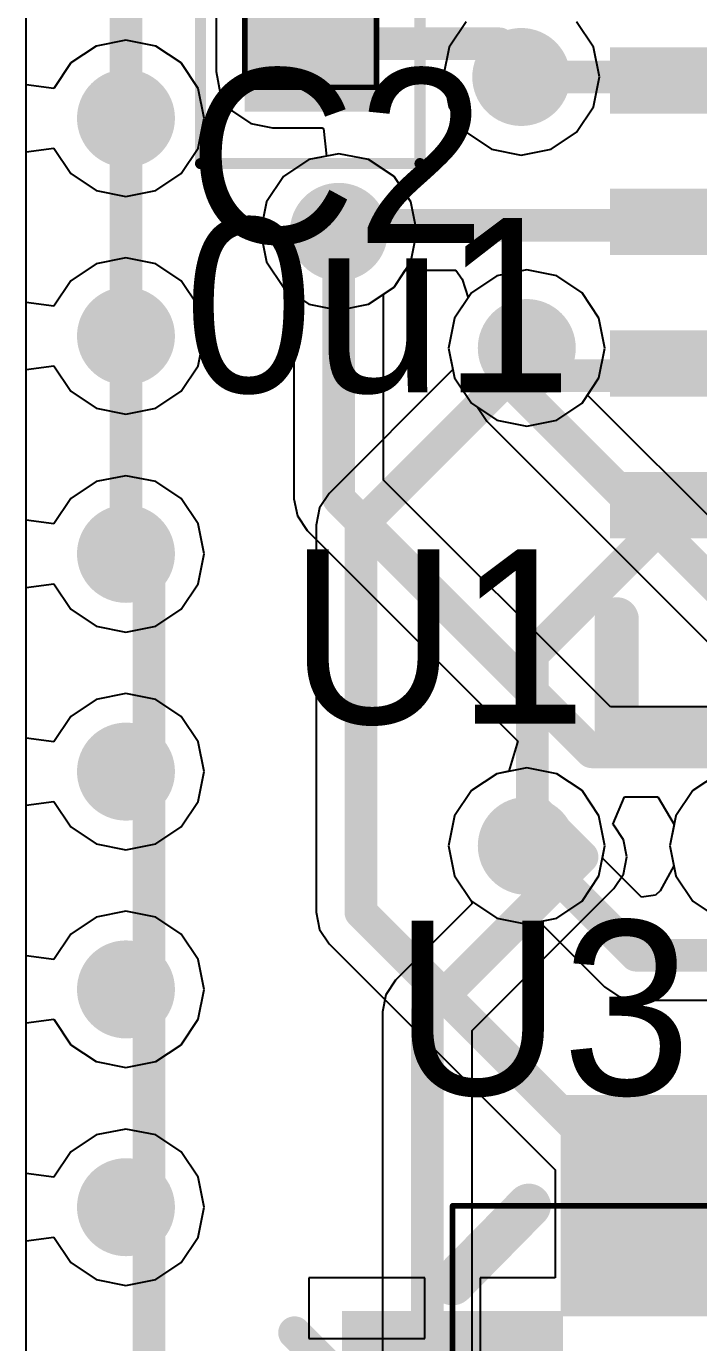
# Model space of a CAD drawing. Extents: x 17 to 262, y 47 to 156.
# Drawn here: x 59.04 to 62.13, y 63.38 to 69.42 of the extents above; entities that cross this region are included whole.
import ezdxf

# ---------------------------------------------------------------- set-up
doc = ezdxf.new("R2010")
doc.units = 0
doc.layers.get('0').update_dxf_attribs({"linetype": 'CONTINUOUS'})
for name, color, linetype in [('BOTTOMLAYER', 5, 'CONTINUOUS'), ('MECHANICAL16', 56, 'CONTINUOUS'), ('MIDLAYER1', 16, 'CONTINUOUS'), ('MIDLAYER2', 76, 'CONTINUOUS'), ('MULTILAYER', 9, 'CONTINUOUS'), ('TOPLAYER', 1, 'CONTINUOUS'), ('TOPOVERLAY', 2, 'CONTINUOUS'), ('TOPPASTE', 8, 'CONTINUOUS'), ('TOPSOLDER', 216, 'CONTINUOUS'), ('VIAHOLELAYER', 16, 'CONTINUOUS')]:
    doc.layers.add(name, color=color, linetype=linetype)

# ---------------------------------------------------------------- blocks, each defined once
blk = doc.blocks.new('0402_CAP_18')
at = {"layer": 'MECHANICAL16'}
for points, const_width in [([(-0.95, 0.508), (-0.95, -0.5)], 0.0508), ([(-0.95, 0.508), (0.9652, 0.508)], 0.0508), ([(0.9652, 0.508), (0.9652, -0.5)], 0.0508), ([(-0.6, 0.3048), (-0.6, -0.3)], 0.0254), ([(-0.6, 0.3048), (0.6096, 0.3048)], 0.0254), ([(-0.508, 0.2032), (0.508, 0.2032)], 0.2032), ([(0.6096, 0.3048), (0.6096, -0.3)], 0.0254), ([(-0.508, -0.2032), (0.508, -0.2032)], 0.2032), ([(-0.6, -0.3), (0.6096, -0.3)], 0.0254), ([(-0.95, -0.5), (0.9652, -0.5)], 0.0508)]:
    blk.add_lwpolyline(points, dxfattribs=dict(at, const_width=const_width))
for points, const_width in [([(-0.9627, 0.508, 1), (-0.9373, 0.508, 1)], 0.0254), ([(-0.9627, 0.508, 1), (-0.9373, 0.508, 1)], 0.0254), ([(0.9525, 0.508, 1), (0.9779, 0.508, 1)], 0.0254), ([(0.9525, 0.508, 1), (0.9779, 0.508, 1)], 0.0254), ([(-0.6063, 0.3048, 1), (-0.5936, 0.3048, 1)], 0.0127), ([(-0.6063, 0.3048, 1), (-0.5936, 0.3048, 1)], 0.0127), ([(-0.5588, 0.2032, 1), (-0.4572, 0.2032, 1)], 0.1016), ([(0.4572, 0.2032, 1), (0.5588, 0.2032, 1)], 0.1016), ([(0.6032, 0.3048, 1), (0.6159, 0.3048, 1)], 0.0127), ([(0.6032, 0.3048, 1), (0.6159, 0.3048, 1)], 0.0127), ([(-0.5588, -0.2032, 1), (-0.4572, -0.2032, 1)], 0.1016), ([(0.4572, -0.2032, 1), (0.5588, -0.2032, 1)], 0.1016), ([(-0.6063, -0.3, 1), (-0.5936, -0.3, 1)], 0.0127), ([(-0.6063, -0.3, 1), (-0.5936, -0.3, 1)], 0.0127), ([(0.6032, -0.3, 1), (0.6159, -0.3, 1)], 0.0127), ([(0.6032, -0.3, 1), (0.6159, -0.3, 1)], 0.0127), ([(-0.9627, -0.5, 1), (-0.9373, -0.5, 1)], 0.0254), ([(-0.9627, -0.5, 1), (-0.9373, -0.5, 1)], 0.0254), ([(0.9525, -0.5, 1), (0.9779, -0.5, 1)], 0.0254), ([(0.9525, -0.5, 1), (0.9779, -0.5, 1)], 0.0254)]:
    blk.add_lwpolyline(points, format="xyb", close=True, dxfattribs=dict(at, const_width=const_width))
for points in [[(-0.7122, -0.3048), (-0.4074, -0.3048), (-0.7122, 0.3048), (-0.4074, 0.3048)], [(0.4054, -0.3048), (0.7102, -0.3048), (0.4054, 0.3048), (0.7102, 0.3048)]]:
    blk.add_solid(points, dxfattribs=at)
at = {"layer": 'TOPLAYER', "const_width": 0.127}
for points in [[(-0.5905, 0.1778, 1), (-0.4635, 0.1778, 1)], [(-0.3365, 0.1778, 1), (-0.2095, 0.1778, 1)], [(0.2095, 0.1778, 1), (0.3365, 0.1778, 1)], [(0.4635, 0.1778, 1), (0.5905, 0.1778, 1)], [(-0.5905, -0.1778, 1), (-0.4635, -0.1778, 1)], [(-0.3365, -0.1778, 1), (-0.2095, -0.1778, 1)], [(0.2095, -0.1778, 1), (0.3365, -0.1778, 1)], [(0.4635, -0.1778, 1), (0.5905, -0.1778, 1)]]:
    blk.add_lwpolyline(points, format="xyb", close=True, dxfattribs=at)
at = {"layer": 'TOPLAYER'}
for points in [[(-0.527, -0.3048), (-0.273, -0.3048), (-0.527, 0.3048), (-0.273, 0.3048)], [(0.273, -0.3048), (0.527, -0.3048), (0.273, 0.3048), (0.527, 0.3048)], [(-0.654, -0.1778), (-0.146, -0.1778), (-0.654, 0.1778), (-0.146, 0.1778)], [(0.146, -0.1778), (0.654, -0.1778), (0.146, 0.1778), (0.654, 0.1778)]]:
    blk.add_solid(points, dxfattribs=at)
at = {"layer": 'TOPOVERLAY', "const_width": 0.1524}
blk.add_lwpolyline([(0, 0.0254), (0, -0.01)], dxfattribs=at)
at = {"layer": 'TOPOVERLAY', "const_width": 0.0762}
for points in [[(-0.0381, 0.0254, 1), (0.0381, 0.0254, 1)], [(-0.0381, -0.01, 1), (0.0381, -0.01, 1)]]:
    blk.add_lwpolyline(points, format="xyb", close=True, dxfattribs=at)
at = {"layer": 'TOPPASTE', "const_width": 0.127}
for points in [[(-0.5905, 0.1778, 1), (-0.4635, 0.1778, 1)], [(-0.3365, 0.1778, 1), (-0.2095, 0.1778, 1)], [(0.2095, 0.1778, 1), (0.3365, 0.1778, 1)], [(0.4635, 0.1778, 1), (0.5905, 0.1778, 1)], [(-0.5905, -0.1778, 1), (-0.4635, -0.1778, 1)], [(-0.3365, -0.1778, 1), (-0.2095, -0.1778, 1)], [(0.2095, -0.1778, 1), (0.3365, -0.1778, 1)], [(0.4635, -0.1778, 1), (0.5905, -0.1778, 1)]]:
    blk.add_lwpolyline(points, format="xyb", close=True, dxfattribs=at)
at = {"layer": 'TOPPASTE'}
for points in [[(-0.527, -0.3048), (-0.273, -0.3048), (-0.527, 0.3048), (-0.273, 0.3048)], [(0.273, -0.3048), (0.527, -0.3048), (0.273, 0.3048), (0.527, 0.3048)], [(-0.654, -0.1778), (-0.146, -0.1778), (-0.654, 0.1778), (-0.146, 0.1778)], [(0.146, -0.1778), (0.654, -0.1778), (0.146, 0.1778), (0.654, 0.1778)]]:
    blk.add_solid(points, dxfattribs=at)
at = {"layer": 'TOPSOLDER', "const_width": 0.127}
for points in [[(-0.5905, 0.1778, 1), (-0.4635, 0.1778, 1)], [(-0.3365, 0.1778, 1), (-0.2095, 0.1778, 1)], [(0.2095, 0.1778, 1), (0.3365, 0.1778, 1)], [(0.4635, 0.1778, 1), (0.5905, 0.1778, 1)], [(-0.5905, -0.1778, 1), (-0.4635, -0.1778, 1)], [(-0.3365, -0.1778, 1), (-0.2095, -0.1778, 1)], [(0.2095, -0.1778, 1), (0.3365, -0.1778, 1)], [(0.4635, -0.1778, 1), (0.5905, -0.1778, 1)]]:
    blk.add_lwpolyline(points, format="xyb", close=True, dxfattribs=at)
at = {"layer": 'TOPSOLDER'}
for points in [[(-0.527, -0.3048), (-0.273, -0.3048), (-0.527, 0.3048), (-0.273, 0.3048)], [(0.273, -0.3048), (0.527, -0.3048), (0.273, 0.3048), (0.527, 0.3048)], [(-0.654, -0.1778), (-0.146, -0.1778), (-0.654, 0.1778), (-0.146, 0.1778)], [(0.146, -0.1778), (0.654, -0.1778), (0.146, 0.1778), (0.654, 0.1778)]]:
    blk.add_solid(points, dxfattribs=at)
blk = doc.blocks.new('QFN_24_21')
at = {"layer": 'MECHANICAL16', "const_width": 0.0254}
for points in [[(-2, -2), (-2, 2.0066)], [(-2, 2.0066), (2.0066, 2.0066)], [(2.0066, -2), (2.0066, 2.0066)], [(-2, -2), (2.0066, -2)]]:
    blk.add_lwpolyline(points, dxfattribs=at)
at = {"layer": 'MECHANICAL16', "const_width": 0.0127}
for points in [[(-2.0064, 2.0066, 1), (-1.9937, 2.0066, 1)], [(-2.0064, 2.0066, 1), (-1.9937, 2.0066, 1)], [(2.0002, 2.0066, 1), (2.013, 2.0066, 1)], [(2.0002, 2.0066, 1), (2.013, 2.0066, 1)], [(-2.0064, -2, 1), (-1.9937, -2, 1)], [(-2.0064, -2, 1), (-1.9937, -2, 1)], [(2.0002, -2, 1), (2.013, -2, 1)], [(2.0002, -2, 1), (2.013, -2, 1)]]:
    blk.add_lwpolyline(points, format="xyb", close=True, dxfattribs=at)
at = {"layer": 'TOPLAYER'}
for points in [[(-1.4024, 2.413), (-1.4024, 1.6002), (-1.0976, 2.413), (-1.0976, 1.6002)], [(-0.9024, 2.413), (-0.9024, 1.6002), (-0.5976, 2.413), (-0.5976, 1.6002)], [(-0.4024, 2.413), (-0.4024, 1.6002), (-0.0976, 2.413), (-0.0976, 1.6002)], [(0.1016, 2.413), (0.1016, 1.6002), (0.4064, 2.413), (0.4064, 1.6002)], [(0.6096, 2.413), (0.6096, 1.6002), (0.9144, 2.413), (0.9144, 1.6002)], [(1.1176, 2.413), (1.1176, 1.6002), (1.4224, 2.413), (1.4224, 1.6002)], [(-1.5936, 1.4224), (-2.4064, 1.4224), (-1.5936, 1.1176), (-2.4064, 1.1176)], [(1.6002, 1.1176), (2.413, 1.1176), (1.6002, 1.4224), (2.413, 1.4224)], [(-1.5936, 0.9144), (-2.4064, 0.9144), (-1.5936, 0.6096), (-2.4064, 0.6096)], [(1.6002, 0.6096), (2.413, 0.6096), (1.6002, 0.9144), (2.413, 0.9144)], [(-1.5936, 0.4064), (-2.4064, 0.4064), (-1.5936, 0.1016), (-2.4064, 0.1016)], [(1.6002, 0.1016), (2.413, 0.1016), (1.6002, 0.4064), (2.413, 0.4064)], [(-1.5936, -0.0976), (-2.4064, -0.0976), (-1.5936, -0.4024), (-2.4064, -0.4024)], [(1.6002, -0.4024), (2.413, -0.4024), (1.6002, -0.0976), (2.413, -0.0976)], [(-1.5936, -0.5976), (-2.4064, -0.5976), (-1.5936, -0.9024), (-2.4064, -0.9024)], [(1.6002, -0.9024), (2.413, -0.9024), (1.6002, -0.5976), (2.413, -0.5976)], [(-1.5936, -1.0976), (-2.4064, -1.0976), (-1.5936, -1.4024), (-2.4064, -1.4024)], [(1.6002, -1.4024), (2.413, -1.4024), (1.6002, -1.0976), (2.413, -1.0976)], [(-1.0976, -2.4064), (-1.0976, -1.5936), (-1.4024, -2.4064), (-1.4024, -1.5936)], [(-0.5976, -2.4064), (-0.5976, -1.5936), (-0.9024, -2.4064), (-0.9024, -1.5936)], [(-0.0976, -2.4064), (-0.0976, -1.5936), (-0.4024, -2.4064), (-0.4024, -1.5936)], [(0.4064, -2.4064), (0.4064, -1.5936), (0.1016, -2.4064), (0.1016, -1.5936)], [(0.9144, -2.4064), (0.9144, -1.5936), (0.6096, -2.4064), (0.6096, -1.5936)], [(1.4224, -2.4064), (1.4224, -1.5936), (1.1176, -2.4064), (1.1176, -1.5936)]]:
    blk.add_solid(points, dxfattribs=at)
at = {"layer": 'TOPOVERLAY'}
for points, const_width in [([(-2, 1.651), (-1.65, 2.0066)], 0.2032), ([(1.651, 2.0066), (2.0066, 2.0066)], 0.2032), ([(2.0066, 1.651), (2.0066, 2.0066)], 0.2032), ([(-1.1, -0.1), (-1, 0.1016)], 0.1016), ([(-1, 0.1016), (-0.9, -0.1)], 0.1016), ([(-1, -0.8), (-1, 0.1016)], 0.1016), ([(-1.1, -0.1), (-0.9, -0.1)], 0.1016), ([(-0.3, -0.7), (-0.1, -0.8)], 0.1016), ([(-0.3, -0.9), (-0.3, -0.7)], 0.1016), ([(-1, -0.8), (-0.1, -0.8)], 0.1016), ([(-0.3, -0.9), (-0.1, -0.8)], 0.1016), ([(-2, -2), (-2, -1.65)], 0.2032), ([(2.0066, -2), (2.0066, -1.65)], 0.2032), ([(-2, -2), (-1.65, -2)], 0.2032), ([(1.651, -2), (2.0066, -2)], 0.2032)]:
    blk.add_lwpolyline(points, dxfattribs=dict(at, const_width=const_width))
for points, const_width in [([(-1.7008, 2.0066, 1), (-1.5992, 2.0066, 1)], 0.1016), ([(1.6002, 2.0066, 1), (1.7018, 2.0066, 1)], 0.1016), ([(1.9558, 2.0066, 1), (2.0574, 2.0066, 1)], 0.1016), ([(1.9558, 2.0066, 1), (2.0574, 2.0066, 1)], 0.1016), ([(-2.0508, 1.651, 1), (-1.9492, 1.651, 1)], 0.1016), ([(1.9558, 1.651, 1), (2.0574, 1.651, 1)], 0.1016), ([(-1.0254, 0.1016, 1), (-0.9746, 0.1016, 1)], 0.0508), ([(-1.0254, 0.1016, 1), (-0.9746, 0.1016, 1)], 0.0508), ([(-1.0254, 0.1016, 1), (-0.9746, 0.1016, 1)], 0.0508), ([(-1.1254, -0.1, 1), (-1.0746, -0.1, 1)], 0.0508), ([(-1.1254, -0.1, 1), (-1.0746, -0.1, 1)], 0.0508), ([(-0.9254, -0.1, 1), (-0.8746, -0.1, 1)], 0.0508), ([(-0.9254, -0.1, 1), (-0.8746, -0.1, 1)], 0.0508), ([(-0.8476, -0.8, 1), (-1.1524, -0.8, 1)], 0.1016), ([(-0.3254, -0.7, 1), (-0.2746, -0.7, 1)], 0.0508), ([(-0.3254, -0.7, 1), (-0.2746, -0.7, 1)], 0.0508), ([(-1.1778, -0.8, 1), (-1.127, -0.8, 1)], 0.0508), ([(-1.0254, -0.8, 1), (-0.9746, -0.8, 1)], 0.0508), ([(-1.0254, -0.8, 1), (-0.9746, -0.8, 1)], 0.0508), ([(-0.873, -0.8, 1), (-0.8222, -0.8, 1)], 0.0508), ([(-0.1254, -0.8, 1), (-0.0746, -0.8, 1)], 0.0508), ([(-0.1254, -0.8, 1), (-0.0746, -0.8, 1)], 0.0508), ([(-0.1254, -0.8, 1), (-0.0746, -0.8, 1)], 0.0508), ([(-0.3254, -0.9, 1), (-0.2746, -0.9, 1)], 0.0508), ([(-0.3254, -0.9, 1), (-0.2746, -0.9, 1)], 0.0508), ([(-2.0508, -1.65, 1), (-1.9492, -1.65, 1)], 0.1016), ([(1.9558, -1.65, 1), (2.0574, -1.65, 1)], 0.1016), ([(-2.0508, -2, 1), (-1.9492, -2, 1)], 0.1016), ([(-2.0508, -2, 1), (-1.9492, -2, 1)], 0.1016), ([(-1.7008, -2, 1), (-1.5992, -2, 1)], 0.1016), ([(1.6002, -2, 1), (1.7018, -2, 1)], 0.1016), ([(1.9558, -2, 1), (2.0574, -2, 1)], 0.1016), ([(1.9558, -2, 1), (2.0574, -2, 1)], 0.1016)]:
    blk.add_lwpolyline(points, format="xyb", close=True, dxfattribs=dict(at, const_width=const_width))
at = {"layer": 'TOPPASTE'}
for points in [[(-1.4024, 2.413), (-1.4024, 1.6002), (-1.0976, 2.413), (-1.0976, 1.6002)], [(-0.9024, 2.413), (-0.9024, 1.6002), (-0.5976, 2.413), (-0.5976, 1.6002)], [(-0.4024, 2.413), (-0.4024, 1.6002), (-0.0976, 2.413), (-0.0976, 1.6002)], [(0.1016, 2.413), (0.1016, 1.6002), (0.4064, 2.413), (0.4064, 1.6002)], [(0.6096, 2.413), (0.6096, 1.6002), (0.9144, 2.413), (0.9144, 1.6002)], [(1.1176, 2.413), (1.1176, 1.6002), (1.4224, 2.413), (1.4224, 1.6002)], [(-1.5936, 1.4224), (-2.4064, 1.4224), (-1.5936, 1.1176), (-2.4064, 1.1176)], [(1.6002, 1.1176), (2.413, 1.1176), (1.6002, 1.4224), (2.413, 1.4224)], [(-1.5936, 0.9144), (-2.4064, 0.9144), (-1.5936, 0.6096), (-2.4064, 0.6096)], [(1.6002, 0.6096), (2.413, 0.6096), (1.6002, 0.9144), (2.413, 0.9144)], [(-1.5936, 0.4064), (-2.4064, 0.4064), (-1.5936, 0.1016), (-2.4064, 0.1016)], [(1.6002, 0.1016), (2.413, 0.1016), (1.6002, 0.4064), (2.413, 0.4064)], [(-1.5936, -0.0976), (-2.4064, -0.0976), (-1.5936, -0.4024), (-2.4064, -0.4024)], [(1.6002, -0.4024), (2.413, -0.4024), (1.6002, -0.0976), (2.413, -0.0976)], [(-1.5936, -0.5976), (-2.4064, -0.5976), (-1.5936, -0.9024), (-2.4064, -0.9024)], [(1.6002, -0.9024), (2.413, -0.9024), (1.6002, -0.5976), (2.413, -0.5976)], [(-1.5936, -1.0976), (-2.4064, -1.0976), (-1.5936, -1.4024), (-2.4064, -1.4024)], [(1.6002, -1.4024), (2.413, -1.4024), (1.6002, -1.0976), (2.413, -1.0976)], [(-1.0976, -2.4064), (-1.0976, -1.5936), (-1.4024, -2.4064), (-1.4024, -1.5936)], [(-0.5976, -2.4064), (-0.5976, -1.5936), (-0.9024, -2.4064), (-0.9024, -1.5936)], [(-0.0976, -2.4064), (-0.0976, -1.5936), (-0.4024, -2.4064), (-0.4024, -1.5936)], [(0.4064, -2.4064), (0.4064, -1.5936), (0.1016, -2.4064), (0.1016, -1.5936)], [(0.9144, -2.4064), (0.9144, -1.5936), (0.6096, -2.4064), (0.6096, -1.5936)], [(1.4224, -2.4064), (1.4224, -1.5936), (1.1176, -2.4064), (1.1176, -1.5936)]]:
    blk.add_solid(points, dxfattribs=at)
at = {"layer": 'TOPSOLDER'}
for points in [[(-1.504, 2.5146), (-1.504, 1.4986), (-0.996, 2.5146), (-0.996, 1.4986)], [(-1.004, 2.5146), (-1.004, 1.4986), (-0.496, 2.5146), (-0.496, 1.4986)], [(-0.504, 2.5146), (-0.504, 1.4986), (0.004, 2.5146), (0.004, 1.4986)], [(0, 2.5146), (0, 1.4986), (0.508, 2.5146), (0.508, 1.4986)], [(0.508, 2.5146), (0.508, 1.4986), (1.016, 2.5146), (1.016, 1.4986)], [(1.016, 2.5146), (1.016, 1.4986), (1.524, 2.5146), (1.524, 1.4986)], [(-1.492, 1.524), (-2.508, 1.524), (-1.492, 1.016), (-2.508, 1.016)], [(1.4986, 1.016), (2.5146, 1.016), (1.4986, 1.524), (2.5146, 1.524)], [(-1.492, 1.016), (-2.508, 1.016), (-1.492, 0.508), (-2.508, 0.508)], [(1.4986, 0.508), (2.5146, 0.508), (1.4986, 1.016), (2.5146, 1.016)], [(-1.492, 0.508), (-2.508, 0.508), (-1.492, 0), (-2.508, 0)], [(1.4986, 0), (2.5146, 0), (1.4986, 0.508), (2.5146, 0.508)], [(-1.492, 0.004), (-2.508, 0.004), (-1.492, -0.504), (-2.508, -0.504)], [(1.4986, -0.504), (2.5146, -0.504), (1.4986, 0.004), (2.5146, 0.004)], [(-1.492, -0.496), (-2.508, -0.496), (-1.492, -1.004), (-2.508, -1.004)], [(1.4986, -1.004), (2.5146, -1.004), (1.4986, -0.496), (2.5146, -0.496)], [(-1.492, -0.996), (-2.508, -0.996), (-1.492, -1.504), (-2.508, -1.504)], [(1.4986, -1.504), (2.5146, -1.504), (1.4986, -0.996), (2.5146, -0.996)], [(-0.996, -2.508), (-0.996, -1.492), (-1.504, -2.508), (-1.504, -1.492)], [(-0.496, -2.508), (-0.496, -1.492), (-1.004, -2.508), (-1.004, -1.492)], [(0.004, -2.508), (0.004, -1.492), (-0.504, -2.508), (-0.504, -1.492)], [(0.508, -2.508), (0.508, -1.492), (0, -2.508), (0, -1.492)], [(1.016, -2.508), (1.016, -1.492), (0.508, -2.508), (0.508, -1.492)], [(1.524, -2.508), (1.524, -1.492), (1.016, -2.508), (1.016, -1.492)]]:
    blk.add_solid(points, dxfattribs=at)
at = {"layer": 'TOPOVERLAY'}
for s, p in [('Y', (-1, 0.6096)), ('X', (0.4064, -0.9)), ('Z', (-1.1, -1.1))]:
    blk.add_text(s, height=0.2591, rotation=180, dxfattribs=at).set_placement(p)
blk = doc.blocks.new('L3GD20_25')
at = {"layer": 'TOPLAYER'}
for points in [[(-1.1274, 2.0302), (-1.1274, 1.3698), (-0.8226, 2.0302), (-0.8226, 1.3698)], [(-0.4774, 2.0302), (-0.4774, 1.3698), (-0.1726, 2.0302), (-0.1726, 1.3698)], [(0.1726, 2.0302), (0.1726, 1.3698), (0.4774, 2.0302), (0.4774, 1.3698)], [(0.8226, 2.0302), (0.8226, 1.3698), (1.1274, 2.0302), (1.1274, 1.3698)], [(-2.0302, 0.8226), (-1.3698, 0.8226), (-2.0302, 1.1274), (-1.3698, 1.1274)], [(2.0302, 1.1274), (1.3698, 1.1274), (2.0302, 0.8226), (1.3698, 0.8226)], [(-2.0302, 0.1726), (-1.3698, 0.1726), (-2.0302, 0.4774), (-1.3698, 0.4774)], [(2.0302, 0.4774), (1.3698, 0.4774), (2.0302, 0.1726), (1.3698, 0.1726)], [(-2.0302, -0.4774), (-1.3698, -0.4774), (-2.0302, -0.1726), (-1.3698, -0.1726)], [(2.0302, -0.1726), (1.3698, -0.1726), (2.0302, -0.4774), (1.3698, -0.4774)], [(-2.0302, -1.1274), (-1.3698, -1.1274), (-2.0302, -0.8226), (-1.3698, -0.8226)], [(2.0302, -0.8226), (1.3698, -0.8226), (2.0302, -1.1274), (1.3698, -1.1274)], [(-0.8226, -2.0302), (-0.8226, -1.3698), (-1.1274, -2.0302), (-1.1274, -1.3698)], [(-0.1726, -2.0302), (-0.1726, -1.3698), (-0.4774, -2.0302), (-0.4774, -1.3698)], [(0.4774, -2.0302), (0.4774, -1.3698), (0.1726, -2.0302), (0.1726, -1.3698)], [(1.1274, -2.0302), (1.1274, -1.3698), (0.8226, -2.0302), (0.8226, -1.3698)]]:
    blk.add_solid(points, dxfattribs=at)
at = {"layer": 'TOPOVERLAY'}
for points, const_width in [([(-1.873, 2, 1), (-2.127, 2, 1)], 0.254), ([(-2.1905, 2, 1), (-2.0635, 2, 1)], 0.127), ([(-1.9365, 2, 1), (-1.8095, 2, 1)], 0.127), ([(1.4492, 2, 1), (1.5508, 2, 1)], 0.1016), ([(1.9492, 2, 1), (2.0508, 2, 1)], 0.1016), ([(1.9492, 2, 1), (2.0508, 2, 1)], 0.1016), ([(1.9492, 1.5, 1), (2.0508, 1.5, 1)], 0.1016), ([(-2.0508, -1.5, 1), (-1.9492, -1.5, 1)], 0.1016), ([(1.9492, -1.5, 1), (2.0508, -1.5, 1)], 0.1016), ([(-2.0508, -2, 1), (-1.9492, -2, 1)], 0.1016), ([(-2.0508, -2, 1), (-1.9492, -2, 1)], 0.1016), ([(-1.5508, -2, 1), (-1.4492, -2, 1)], 0.1016), ([(1.4492, -2, 1), (1.5508, -2, 1)], 0.1016), ([(1.9492, -2, 1), (2.0508, -2, 1)], 0.1016), ([(1.9492, -2, 1), (2.0508, -2, 1)], 0.1016)]:
    blk.add_lwpolyline(points, format="xyb", close=True, dxfattribs=dict(at, const_width=const_width))
at = {"layer": 'TOPOVERLAY', "const_width": 0.2032}
for points in [[(1.5, 2), (2, 2)], [(2, 1.5), (2, 2)], [(-2, -2), (-2, -1.5)], [(2, -2), (2, -1.5)], [(-2, -2), (-1.5, -2)], [(1.5, -2), (2, -2)]]:
    blk.add_lwpolyline(points, dxfattribs=at)
at = {"layer": 'TOPPASTE'}
for points in [[(-1.1274, 2.0302), (-1.1274, 1.3698), (-0.8226, 2.0302), (-0.8226, 1.3698)], [(-0.4774, 2.0302), (-0.4774, 1.3698), (-0.1726, 2.0302), (-0.1726, 1.3698)], [(0.1726, 2.0302), (0.1726, 1.3698), (0.4774, 2.0302), (0.4774, 1.3698)], [(0.8226, 2.0302), (0.8226, 1.3698), (1.1274, 2.0302), (1.1274, 1.3698)], [(-2.0302, 0.8226), (-1.3698, 0.8226), (-2.0302, 1.1274), (-1.3698, 1.1274)], [(2.0302, 1.1274), (1.3698, 1.1274), (2.0302, 0.8226), (1.3698, 0.8226)], [(-2.0302, 0.1726), (-1.3698, 0.1726), (-2.0302, 0.4774), (-1.3698, 0.4774)], [(2.0302, 0.4774), (1.3698, 0.4774), (2.0302, 0.1726), (1.3698, 0.1726)], [(-2.0302, -0.4774), (-1.3698, -0.4774), (-2.0302, -0.1726), (-1.3698, -0.1726)], [(2.0302, -0.1726), (1.3698, -0.1726), (2.0302, -0.4774), (1.3698, -0.4774)], [(-2.0302, -1.1274), (-1.3698, -1.1274), (-2.0302, -0.8226), (-1.3698, -0.8226)], [(2.0302, -0.8226), (1.3698, -0.8226), (2.0302, -1.1274), (1.3698, -1.1274)], [(-0.8226, -2.0302), (-0.8226, -1.3698), (-1.1274, -2.0302), (-1.1274, -1.3698)], [(-0.1726, -2.0302), (-0.1726, -1.3698), (-0.4774, -2.0302), (-0.4774, -1.3698)], [(0.4774, -2.0302), (0.4774, -1.3698), (0.1726, -2.0302), (0.1726, -1.3698)], [(1.1274, -2.0302), (1.1274, -1.3698), (0.8226, -2.0302), (0.8226, -1.3698)]]:
    blk.add_solid(points, dxfattribs=at)
at = {"layer": 'TOPSOLDER'}
for points in [[(-1.1274, 2.0302), (-1.1274, 1.3698), (-0.8226, 2.0302), (-0.8226, 1.3698)], [(-0.4774, 2.0302), (-0.4774, 1.3698), (-0.1726, 2.0302), (-0.1726, 1.3698)], [(0.1726, 2.0302), (0.1726, 1.3698), (0.4774, 2.0302), (0.4774, 1.3698)], [(0.8226, 2.0302), (0.8226, 1.3698), (1.1274, 2.0302), (1.1274, 1.3698)], [(-2.0302, 0.8226), (-1.3698, 0.8226), (-2.0302, 1.1274), (-1.3698, 1.1274)], [(2.0302, 1.1274), (1.3698, 1.1274), (2.0302, 0.8226), (1.3698, 0.8226)], [(-2.0302, 0.1726), (-1.3698, 0.1726), (-2.0302, 0.4774), (-1.3698, 0.4774)], [(2.0302, 0.4774), (1.3698, 0.4774), (2.0302, 0.1726), (1.3698, 0.1726)], [(-2.0302, -0.4774), (-1.3698, -0.4774), (-2.0302, -0.1726), (-1.3698, -0.1726)], [(2.0302, -0.1726), (1.3698, -0.1726), (2.0302, -0.4774), (1.3698, -0.4774)], [(-2.0302, -1.1274), (-1.3698, -1.1274), (-2.0302, -0.8226), (-1.3698, -0.8226)], [(2.0302, -0.8226), (1.3698, -0.8226), (2.0302, -1.1274), (1.3698, -1.1274)], [(-0.8226, -2.0302), (-0.8226, -1.3698), (-1.1274, -2.0302), (-1.1274, -1.3698)], [(-0.1726, -2.0302), (-0.1726, -1.3698), (-0.4774, -2.0302), (-0.4774, -1.3698)], [(0.4774, -2.0302), (0.4774, -1.3698), (0.1726, -2.0302), (0.1726, -1.3698)], [(1.1274, -2.0302), (1.1274, -1.3698), (0.8226, -2.0302), (0.8226, -1.3698)]]:
    blk.add_solid(points, dxfattribs=at)

msp = doc.modelspace()

# ---------------------------------------------------------------- linework, layer by layer
at = {"layer": 'BOTTOMLAYER'}
for p, q in [((59.0423, 59.624), (59.0423, 70.3744)), ((61.0618, 69.4434), (60.984, 69.3269)), ((61.6472, 69.3269), (61.5694, 69.4434)), ((60.984, 69.3269), (60.9567, 69.1896)), ((61.6745, 69.1896), (61.6472, 69.3269)), ((60.9567, 69.1896), (60.984, 69.0523)), ((61.6472, 69.0523), (61.6745, 69.1896)), ((60.984, 69.0523), (61.0618, 68.9358)), ((61.5694, 68.9358), (61.6472, 69.0523)), ((61.0618, 68.9358), (61.1783, 68.858)), ((61.4529, 68.858), (61.5694, 68.9358)), ((61.1783, 68.858), (61.3156, 68.8307)), ((61.3156, 68.8307), (61.4529, 68.858)), ((60.3401, 68.81), (60.2236, 68.7322)), ((60.4774, 68.8373), (60.3401, 68.81)), ((60.6147, 68.81), (60.4774, 68.8373)), ((60.7312, 68.7322), (60.6147, 68.81)), ((60.2236, 68.7322), (60.1458, 68.6157)), ((60.809, 68.6157), (60.7312, 68.7322)), ((60.1458, 68.6157), (60.1185, 68.4784)), ((60.8363, 68.4784), (60.809, 68.6157)), ((60.1185, 68.4784), (60.1458, 68.3411)), ((60.809, 68.3411), (60.8363, 68.4784)), ((60.1458, 68.3411), (60.2236, 68.2246)), ((60.7312, 68.2246), (60.809, 68.3411)), ((61.341, 68.3039), (61.2037, 68.2766)), ((61.4783, 68.2766), (61.341, 68.3039)), ((61.2037, 68.2766), (61.0872, 68.1988)), ((61.5948, 68.1988), (61.4783, 68.2766)), ((60.2236, 68.2246), (60.3401, 68.1468)), ((60.6147, 68.1468), (60.7312, 68.2246)), ((61.0872, 68.1988), (61.0094, 68.0823)), ((61.6726, 68.0823), (61.5948, 68.1988)), ((60.3401, 68.1468), (60.4774, 68.1195)), ((60.4774, 68.1195), (60.6147, 68.1468)), ((61.0094, 68.0823), (60.9821, 67.945)), ((61.6999, 67.945), (61.6726, 68.0823)), ((60.9821, 67.945), (61.0094, 67.8077)), ((61.6726, 67.8077), (61.6999, 67.945)), ((61.0094, 67.8077), (61.0872, 67.6912)), ((61.5948, 67.6912), (61.6726, 67.8077)), ((61.0872, 67.6912), (61.2037, 67.6134)), ((61.4783, 67.6134), (61.5948, 67.6912)), ((61.2037, 67.6134), (61.341, 67.5861)), ((61.341, 67.5861), (61.4783, 67.6134)), ((61.341, 66.0179), (61.2037, 65.9906)), ((61.4783, 65.9906), (61.341, 66.0179)), ((61.2037, 65.9906), (61.0872, 65.9128)), ((61.5948, 65.9128), (61.4783, 65.9906)), ((62.2197, 65.9906), (62.1032, 65.9128)), ((61.0872, 65.9128), (61.0094, 65.7963)), ((61.6726, 65.7963), (61.5948, 65.9128)), ((62.1032, 65.9128), (62.0254, 65.7963)), ((61.0094, 65.7963), (60.9821, 65.659)), ((61.6999, 65.659), (61.6726, 65.7963)), ((62.0254, 65.7963), (61.9981, 65.659)), ((60.9821, 65.659), (61.0094, 65.5217)), ((61.6726, 65.5217), (61.6999, 65.659)), ((61.9981, 65.659), (62.0254, 65.5217)), ((61.0094, 65.5217), (61.0872, 65.4052)), ((61.5948, 65.4052), (61.6726, 65.5217)), ((62.0254, 65.5217), (62.1032, 65.4052)), ((61.0872, 65.4052), (61.2037, 65.3274)), ((61.4783, 65.3274), (61.5948, 65.4052)), ((62.1032, 65.4052), (62.2197, 65.3274)), ((61.2037, 65.3274), (61.341, 65.3001)), ((61.341, 65.3001), (61.4783, 65.3274))]:
    msp.add_line(p, q, dxfattribs=at)
at = {"layer": 'BOTTOMLAYER', "const_width": 0.225}
for points in [[(61.2031, 69.1896, 1), (61.4281, 69.1896, 1)], [(59.3875, 69, 1), (59.6125, 69, 1)], [(60.3649, 68.4784, 1), (60.5899, 68.4784, 1)], [(59.3875, 68, 1), (59.6125, 68, 1)], [(61.2285, 67.945, 1), (61.4535, 67.945, 1)], [(59.3875, 67, 1), (59.6125, 67, 1)], [(59.3875, 66, 1), (59.6125, 66, 1)], [(61.2285, 65.659, 1), (61.4535, 65.659, 1)], [(59.3875, 65, 1), (59.6125, 65, 1)], [(59.3875, 64, 1), (59.6125, 64, 1)]]:
    msp.add_lwpolyline(points, format="xyb", close=True, dxfattribs=at)
at = {"layer": 'MIDLAYER1'}
for p, q in [((59.0423, 69.1542), (59.0423, 69.8458)), ((59.3627, 69.3316), (59.2462, 69.2538)), ((59.5, 69.3589), (59.3627, 69.3316)), ((59.6373, 69.3316), (59.5, 69.3589)), ((59.7538, 69.2538), (59.6373, 69.3316)), ((59.2462, 69.2538), (59.1684, 69.1373)), ((59.8316, 69.1373), (59.7538, 69.2538)), ((59.1684, 69.1373), (59.0423, 69.1542)), ((59.8589, 69), (59.8316, 69.1373)), ((59.8316, 68.8627), (59.8589, 69)), ((59.0423, 68.8458), (59.1684, 68.8627)), ((59.0423, 68.1542), (59.0423, 68.8458)), ((59.1684, 68.8627), (59.2462, 68.7462)), ((59.7538, 68.7462), (59.8316, 68.8627)), ((60.3401, 68.81), (60.2236, 68.7322)), ((60.4774, 68.8373), (60.3401, 68.81)), ((60.6147, 68.81), (60.4774, 68.8373)), ((60.7312, 68.7322), (60.6147, 68.81)), ((59.2462, 68.7462), (59.3627, 68.6684)), ((59.6373, 68.6684), (59.7538, 68.7462)), ((60.2236, 68.7322), (60.1458, 68.6157)), ((60.809, 68.6157), (60.7312, 68.7322)), ((59.3627, 68.6684), (59.5, 68.6411)), ((59.5, 68.6411), (59.6373, 68.6684)), ((60.1458, 68.6157), (60.1185, 68.4784)), ((60.8363, 68.4784), (60.809, 68.6157)), ((60.1185, 68.4784), (60.1458, 68.3411)), ((60.809, 68.3411), (60.8363, 68.4784)), ((59.3627, 68.3316), (59.2462, 68.2538)), ((59.5, 68.3589), (59.3627, 68.3316)), ((59.6373, 68.3316), (59.5, 68.3589)), ((59.7538, 68.2538), (59.6373, 68.3316)), ((60.1458, 68.3411), (60.2236, 68.2246)), ((60.7312, 68.2246), (60.809, 68.3411)), ((61.341, 68.3039), (61.2037, 68.2766)), ((61.4783, 68.2766), (61.341, 68.3039)), ((59.2462, 68.2538), (59.1684, 68.1373)), ((59.8316, 68.1373), (59.7538, 68.2538)), ((61.2037, 68.2766), (61.0872, 68.1988)), ((61.5948, 68.1988), (61.4783, 68.2766)), ((60.2236, 68.2246), (60.2714, 68.1927)), ((60.2714, 68.1927), (60.2714, 67.2533)), ((60.6834, 68.1927), (60.7312, 68.2246)), ((60.6834, 67.3386), (60.6834, 68.1927)), ((61.0872, 68.1988), (61.0094, 68.0823)), ((61.6726, 68.0823), (61.5948, 68.1988)), ((59.1684, 68.1373), (59.0423, 68.1542)), ((59.8589, 68), (59.8316, 68.1373)), ((61.0094, 68.0823), (60.9821, 67.945)), ((61.6999, 67.945), (61.6726, 68.0823)), ((59.8316, 67.8627), (59.8589, 68)), ((60.9821, 67.945), (61.0094, 67.8077)), ((61.6726, 67.8077), (61.6999, 67.945)), ((59.0423, 67.8458), (59.1684, 67.8627)), ((59.0423, 67.1542), (59.0423, 67.8458)), ((59.1684, 67.8627), (59.2462, 67.7462)), ((59.7538, 67.7462), (59.8316, 67.8627)), ((61.0094, 67.8077), (61.0872, 67.6912)), ((61.6199, 67.7288), (61.6726, 67.8077)), ((59.2462, 67.7462), (59.3627, 67.6684)), ((59.6373, 67.6684), (59.7538, 67.7462)), ((62.4677, 66.881), (61.6199, 67.7288)), ((59.3627, 67.6684), (59.5, 67.6411)), ((59.5, 67.6411), (59.6373, 67.6684)), ((61.0872, 67.6912), (61.1143, 67.6731)), ((61.1143, 67.6731), (61.1573, 67.6089)), ((61.1573, 67.6089), (62.2368, 66.5294)), ((59.5, 67.3589), (59.3627, 67.3316)), ((59.6373, 67.3316), (59.5, 67.3589)), ((61.7252, 66.2968), (60.6834, 67.3386)), ((59.3627, 67.3316), (59.2462, 67.2538)), ((59.7538, 67.2538), (59.6373, 67.3316)), ((59.2462, 67.2538), (59.1684, 67.1373)), ((59.8316, 67.1373), (59.7538, 67.2538)), ((60.2714, 67.2533), (60.2871, 67.1745)), ((59.1684, 67.1373), (59.0423, 67.1542)), ((60.2871, 67.1745), (60.3318, 67.1077)), ((59.8589, 67), (59.8316, 67.1373)), ((60.3318, 67.1077), (61.3002, 66.1393)), ((59.8316, 66.8627), (59.8589, 67)), ((59.0423, 66.8458), (59.1684, 66.8627)), ((59.1684, 66.8627), (59.2462, 66.7462)), ((59.7538, 66.7462), (59.8316, 66.8627)), ((59.0423, 66.1542), (59.0423, 66.8458)), ((59.2462, 66.7462), (59.3627, 66.6684)), ((59.6373, 66.6684), (59.7538, 66.7462)), ((59.3627, 66.6684), (59.5, 66.6411)), ((59.5, 66.6411), (59.6373, 66.6684)), ((59.3627, 66.3316), (59.2462, 66.2538)), ((59.5, 66.3589), (59.3627, 66.3316)), ((59.6373, 66.3316), (59.5, 66.3589)), ((59.7538, 66.2538), (59.6373, 66.3316)), ((59.2462, 66.2538), (59.1684, 66.1373)), ((59.8316, 66.1373), (59.7538, 66.2538)), ((62.6351, 66.2968), (61.7252, 66.2968)), ((59.1684, 66.1373), (59.0423, 66.1542)), ((59.8589, 66), (59.8316, 66.1373)), ((61.3002, 66.1393), (61.2584, 66.0015)), ((59.8316, 65.8627), (59.8589, 66)), ((61.2037, 65.9906), (61.0872, 65.9128)), ((61.2584, 66.0015), (61.2037, 65.9906)), ((61.0872, 65.9128), (61.0094, 65.7963)), ((61.7366, 65.7578), (61.7892, 65.8848)), ((61.7892, 65.8848), (61.9434, 65.8848)), ((61.9434, 65.8848), (62.0178, 65.7578)), ((59.0423, 65.8458), (59.1684, 65.8627)), ((59.0423, 65.1542), (59.0423, 65.8458)), ((59.1684, 65.8627), (59.2462, 65.7462)), ((59.7538, 65.7462), (59.8316, 65.8627)), ((61.0094, 65.7963), (60.9821, 65.659)), ((59.2462, 65.7462), (59.3627, 65.6684)), ((59.6373, 65.6684), (59.7538, 65.7462)), ((61.7406, 65.7538), (61.7366, 65.7578)), ((61.7853, 65.687), (61.7406, 65.7538)), ((62.0178, 65.7578), (61.9981, 65.659)), ((59.3627, 65.6684), (59.5, 65.6411)), ((59.5, 65.6411), (59.6373, 65.6684)), ((60.9821, 65.659), (61.0094, 65.5217)), ((61.801, 65.6082), (61.7853, 65.687)), ((61.9981, 65.659), (62.0254, 65.5217)), ((61.7853, 65.5294), (61.801, 65.6082)), ((61.0094, 65.5217), (61.0872, 65.4052)), ((61.7406, 65.4626), (61.7853, 65.5294)), ((62.0254, 65.5217), (62.1032, 65.4052)), ((61.0898, 64.8117), (61.7406, 65.4626)), ((61.0872, 65.4052), (61.0884, 65.3929)), ((62.1032, 65.4052), (62.2197, 65.3274)), ((59.5, 65.3589), (59.3627, 65.3316)), ((59.6373, 65.3316), (59.5, 65.3589)), ((61.0884, 65.3929), (60.7382, 65.0426)), ((59.3627, 65.3316), (59.2462, 65.2538)), ((59.7538, 65.2538), (59.6373, 65.3316)), ((59.2462, 65.2538), (59.1684, 65.1373)), ((59.8316, 65.1373), (59.7538, 65.2538)), ((59.1684, 65.1373), (59.0423, 65.1542)), ((59.8589, 65), (59.8316, 65.1373)), ((60.7382, 65.0426), (60.6935, 64.9758)), ((59.8316, 64.8627), (59.8589, 65)), ((60.6935, 64.9758), (60.6778, 64.897)), ((59.0423, 64.8458), (59.1684, 64.8627)), ((59.1684, 64.8627), (59.2462, 64.7462)), ((59.7538, 64.7462), (59.8316, 64.8627)), ((60.6778, 64.897), (60.6778, 60.1726)), ((59.0423, 64.1542), (59.0423, 64.8458)), ((61.0898, 60.2579), (61.0898, 64.8117)), ((59.2462, 64.7462), (59.3627, 64.6684)), ((59.6373, 64.6684), (59.7538, 64.7462)), ((59.3627, 64.6684), (59.5, 64.6411)), ((59.5, 64.6411), (59.6373, 64.6684)), ((59.3627, 64.3316), (59.2462, 64.2538)), ((59.5, 64.3589), (59.3627, 64.3316)), ((59.6373, 64.3316), (59.5, 64.3589)), ((59.7538, 64.2538), (59.6373, 64.3316)), ((59.2462, 64.2538), (59.1684, 64.1373)), ((59.8316, 64.1373), (59.7538, 64.2538)), ((59.1684, 64.1373), (59.0423, 64.1542)), ((59.8589, 64), (59.8316, 64.1373)), ((59.8316, 63.8627), (59.8589, 64)), ((59.0423, 63.8458), (59.1684, 63.8627)), ((59.0423, 63.1542), (59.0423, 63.8458)), ((59.1684, 63.8627), (59.2462, 63.7462)), ((59.7538, 63.7462), (59.8316, 63.8627)), ((59.2462, 63.7462), (59.3627, 63.6684)), ((59.6373, 63.6684), (59.7538, 63.7462)), ((59.3627, 63.6684), (59.5, 63.6411)), ((59.5, 63.6411), (59.6373, 63.6684))]:
    msp.add_line(p, q, dxfattribs=at)
for points, const_width in [([(61.2031, 69.1896, 1), (61.4281, 69.1896, 1)], 0.225), ([(59.3875, 69, 1), (59.6125, 69, 1)], 0.225), ([(60.3649, 68.4784, 1), (60.5899, 68.4784, 1)], 0.225), ([(60.4399, 68.4784, 1), (60.5149, 68.4784, 1)], 0.075), ([(59.3875, 68, 1), (59.6125, 68, 1)], 0.225), ([(61.2285, 67.945, 1), (61.4535, 67.945, 1)], 0.225), ([(61.3035, 67.945, 1), (61.3785, 67.945, 1)], 0.075), ([(61.2654, 67.7545, 1), (61.3404, 67.7545, 1)], 0.075), ([(61.2654, 67.7545, 1), (61.3404, 67.7545, 1)], 0.075), ([(61.3035, 67.7926, 1), (61.3785, 67.7926, 1)], 0.075), ([(61.3035, 67.7926, 1), (61.3785, 67.7926, 1)], 0.075), ([(60.4399, 67.2533, 1), (60.5149, 67.2533, 1)], 0.075), ([(60.4399, 67.2533, 1), (60.5149, 67.2533, 1)], 0.075), ([(59.3875, 67, 1), (59.6125, 67, 1)], 0.225), ([(59.3875, 66, 1), (59.6125, 66, 1)], 0.225), ([(61.6024, 66.0908, 1), (61.6774, 66.0908, 1)], 0.075), ([(61.6024, 66.0908, 1), (61.6774, 66.0908, 1)], 0.075), ([(61.2285, 65.659, 1), (61.4535, 65.659, 1)], 0.225), ([(61.3035, 65.659, 1), (61.3785, 65.659, 1)], 0.075), ([(61.5067, 65.659, 1), (61.5817, 65.659, 1)], 0.075), ([(61.5067, 65.659, 1), (61.5817, 65.659, 1)], 0.075), ([(61.5575, 65.6082, 1), (61.6325, 65.6082, 1)], 0.075), ([(61.5575, 65.6082, 1), (61.6325, 65.6082, 1)], 0.075), ([(59.3875, 65, 1), (59.6125, 65, 1)], 0.225), ([(60.8463, 64.897, 1), (60.9213, 64.897, 1)], 0.075), ([(60.8463, 64.897, 1), (60.9213, 64.897, 1)], 0.075), ([(59.3875, 64, 1), (59.6125, 64, 1)], 0.225)]:
    msp.add_lwpolyline(points, format="xyb", close=True, dxfattribs=dict(at, const_width=const_width))
at = {"layer": 'MIDLAYER1', "const_width": 0.15}
for points in [[(60.4774, 67.2533), (60.4774, 68.4784)], [(61.341, 67.7926), (61.341, 67.945)], [(61.3029, 67.7545), (61.341, 67.7926)], [(61.3029, 67.7545), (62.3824, 66.675)], [(60.4774, 67.2533), (61.6399, 66.0908)], [(61.6399, 66.0908), (62.357, 66.0908)], [(61.341, 65.659), (61.5442, 65.659)], [(61.5442, 65.659), (61.595, 65.6082)], [(60.8838, 64.897), (61.595, 65.6082)], [(60.8838, 60.1726), (60.8838, 64.897)]]:
    msp.add_lwpolyline(points, dxfattribs=at)
at = {"layer": 'MIDLAYER2'}
for p, q in [((59.0423, 59.624), (59.0423, 70.3744)), ((61.0618, 69.4434), (60.984, 69.3269)), ((61.6472, 69.3269), (61.5694, 69.4434)), ((60.984, 69.3269), (60.9567, 69.1896)), ((61.6745, 69.1896), (61.6472, 69.3269)), ((60.9567, 69.1896), (60.984, 69.0523)), ((61.6472, 69.0523), (61.6745, 69.1896)), ((60.984, 69.0523), (61.0618, 68.9358)), ((61.5694, 68.9358), (61.6472, 69.0523)), ((61.0618, 68.9358), (61.1783, 68.858)), ((61.4529, 68.858), (61.5694, 68.9358)), ((61.1783, 68.858), (61.3156, 68.8307)), ((61.3156, 68.8307), (61.4529, 68.858)), ((60.3401, 68.81), (60.2236, 68.7322)), ((60.4774, 68.8373), (60.3401, 68.81)), ((60.6147, 68.81), (60.4774, 68.8373)), ((60.7312, 68.7322), (60.6147, 68.81)), ((60.2236, 68.7322), (60.1458, 68.6157)), ((60.809, 68.6157), (60.7312, 68.7322)), ((60.1458, 68.6157), (60.1185, 68.4784)), ((60.8363, 68.4784), (60.809, 68.6157)), ((60.1185, 68.4784), (60.1458, 68.3411)), ((60.809, 68.3411), (60.8363, 68.4784)), ((60.1458, 68.3411), (60.2236, 68.2246)), ((60.7312, 68.2246), (60.809, 68.3411)), ((61.341, 68.3039), (61.2037, 68.2766)), ((61.4783, 68.2766), (61.341, 68.3039)), ((61.2037, 68.2766), (61.0872, 68.1988)), ((61.5948, 68.1988), (61.4783, 68.2766)), ((60.2236, 68.2246), (60.3401, 68.1468)), ((60.6147, 68.1468), (60.7312, 68.2246)), ((61.0872, 68.1988), (61.0094, 68.0823)), ((61.6726, 68.0823), (61.5948, 68.1988)), ((60.3401, 68.1468), (60.4774, 68.1195)), ((60.4774, 68.1195), (60.6147, 68.1468)), ((61.0094, 68.0823), (60.9821, 67.945)), ((61.6999, 67.945), (61.6726, 68.0823)), ((60.9821, 67.945), (61.0094, 67.8077)), ((61.6726, 67.8077), (61.6999, 67.945)), ((61.0094, 67.8077), (61.0872, 67.6912)), ((61.5948, 67.6912), (61.6726, 67.8077)), ((61.0872, 67.6912), (61.2037, 67.6134)), ((61.4783, 67.6134), (61.5948, 67.6912)), ((61.2037, 67.6134), (61.341, 67.5861)), ((61.341, 67.5861), (61.4783, 67.6134)), ((61.341, 66.0179), (61.2037, 65.9906)), ((61.4783, 65.9906), (61.341, 66.0179)), ((61.2037, 65.9906), (61.0872, 65.9128)), ((61.5948, 65.9128), (61.4783, 65.9906)), ((62.2197, 65.9906), (62.1032, 65.9128)), ((61.0872, 65.9128), (61.0094, 65.7963)), ((61.6726, 65.7963), (61.5948, 65.9128)), ((62.1032, 65.9128), (62.0254, 65.7963)), ((61.0094, 65.7963), (60.9821, 65.659)), ((61.6999, 65.659), (61.6726, 65.7963)), ((62.0254, 65.7963), (61.9981, 65.659)), ((60.9821, 65.659), (61.0094, 65.5217)), ((61.6887, 65.6026), (61.6999, 65.659)), ((61.9981, 65.659), (62.0165, 65.5668)), ((61.8673, 65.4239), (61.6887, 65.6026)), ((61.0094, 65.5217), (61.0872, 65.4052)), ((62.0165, 65.5668), (61.9536, 65.4526)), ((61.0872, 65.4052), (61.2037, 65.3274)), ((61.9324, 65.4323), (61.8673, 65.4239)), ((61.9536, 65.4526), (61.9324, 65.4323)), ((61.2037, 65.3274), (61.341, 65.3001)), ((61.341, 65.3001), (61.3974, 65.3113)), ((61.3974, 65.3113), (61.6974, 65.0114)), ((61.6974, 65.0114), (61.7642, 64.9667)), ((61.7642, 64.9667), (61.843, 64.951)), ((61.843, 64.951), (62.5649, 64.951))]:
    msp.add_line(p, q, dxfattribs=at)
for points, const_width in [([(61.2031, 69.1896, 1), (61.4281, 69.1896, 1)], 0.225), ([(59.3875, 69, 1), (59.6125, 69, 1)], 0.225), ([(60.3649, 68.4784, 1), (60.5899, 68.4784, 1)], 0.225), ([(59.3875, 68, 1), (59.6125, 68, 1)], 0.225), ([(61.2285, 67.945, 1), (61.4535, 67.945, 1)], 0.225), ([(59.3875, 67, 1), (59.6125, 67, 1)], 0.225), ([(59.3875, 66, 1), (59.6125, 66, 1)], 0.225), ([(61.2285, 65.659, 1), (61.4535, 65.659, 1)], 0.225), ([(61.3035, 65.659, 1), (61.3785, 65.659, 1)], 0.075), ([(59.3875, 65, 1), (59.6125, 65, 1)], 0.225), ([(61.8055, 65.157, 1), (61.8805, 65.157, 1)], 0.075), ([(61.8055, 65.157, 1), (61.8805, 65.157, 1)], 0.075), ([(59.3875, 64, 1), (59.6125, 64, 1)], 0.225)]:
    msp.add_lwpolyline(points, format="xyb", close=True, dxfattribs=dict(at, const_width=const_width))
at = {"layer": 'MIDLAYER2', "const_width": 0.15}
for points in [[(61.341, 65.659), (61.843, 65.157)], [(61.843, 65.157), (62.5649, 65.157)]]:
    msp.add_lwpolyline(points, dxfattribs=at)
at = {"layer": 'MULTILAYER', "const_width": 0.225}
for points in [[(61.2031, 69.1896, 1), (61.4281, 69.1896, 1)], [(59.3875, 69, 1), (59.6125, 69, 1)], [(60.3649, 68.4784, 1), (60.5899, 68.4784, 1)], [(59.3875, 68, 1), (59.6125, 68, 1)], [(61.2285, 67.945, 1), (61.4535, 67.945, 1)], [(59.3875, 67, 1), (59.6125, 67, 1)], [(59.3875, 66, 1), (59.6125, 66, 1)], [(61.2285, 65.659, 1), (61.4535, 65.659, 1)], [(59.3875, 65, 1), (59.6125, 65, 1)], [(59.3875, 64, 1), (59.6125, 64, 1)]]:
    msp.add_lwpolyline(points, format="xyb", close=True, dxfattribs=at)
at = {"layer": 'TOPLAYER'}
for p, q in [((59.0423, 59.624), (59.0423, 70.3744)), ((59.9136, 69.469), (59.9136, 69.215)), ((59.9136, 69.215), (59.9333, 69.1159)), ((59.9333, 69.1159), (59.9895, 69.0319)), ((59.9895, 69.0319), (60.0735, 68.9757)), ((60.0735, 68.9757), (60.1726, 68.956)), ((60.1726, 68.956), (60.4009, 68.956)), ((60.4009, 68.956), (60.407, 68.9528)), ((60.407, 68.9528), (60.4208, 68.826)), ((60.3401, 68.81), (60.2236, 68.7322)), ((60.3979, 68.8215), (60.3401, 68.81)), ((60.4208, 68.826), (60.3979, 68.8215)), ((60.2236, 68.7322), (60.1458, 68.6157)), ((60.1458, 68.6157), (60.1185, 68.4784)), ((60.1185, 68.4784), (60.1458, 68.3411)), ((60.1458, 68.3411), (60.2236, 68.2246)), ((60.7312, 68.2246), (60.7829, 68.3021)), ((60.7829, 68.3021), (61.0151, 68.3021)), ((61.0151, 68.3021), (61.0438, 68.261)), ((61.0438, 68.261), (61.0714, 68.1751)), ((60.2236, 68.2246), (60.3401, 68.1468)), ((60.6147, 68.1468), (60.7312, 68.2246)), ((60.3401, 68.1468), (60.4774, 68.1195)), ((60.4774, 68.1195), (60.6147, 68.1468)), ((61.0714, 68.1751), (61.0094, 68.0823)), ((61.0094, 68.0823), (60.9821, 67.945)), ((60.9821, 67.945), (61.0018, 67.8462)), ((61.0018, 67.8462), (60.4334, 67.2778)), ((60.4334, 67.2778), (60.3887, 67.211)), ((60.3887, 67.211), (60.373, 67.1322)), ((60.373, 67.1322), (60.373, 65.3542)), ((60.373, 65.3542), (60.3887, 65.2754)), ((60.3887, 65.2754), (60.4334, 65.2086)), ((60.4334, 65.2086), (61.4706, 64.1713)), ((61.4706, 64.1713), (61.4706, 63.6764)), ((60.873, 63.6764), (60.3396, 63.6764)), ((60.3396, 63.6764), (60.3396, 63.397)), ((60.873, 63.397), (60.873, 63.6764)), ((61.4706, 63.6764), (61.127, 63.6764)), ((61.127, 63.6764), (61.127, 63.27)), ((60.3396, 63.397), (60.873, 63.397))]:
    msp.add_line(p, q, dxfattribs=at)
at = {"layer": 'TOPLAYER', "const_width": 0.15}
for points in [[(59.5, 69), (59.5, 70)], [(60.3504, 69.342), (61.214, 69.342)], [(61.214, 69.342), (61.3664, 69.1896)], [(61.3664, 69.1896), (62.054, 69.1896)], [(59.5, 68), (59.5, 69)], [(60.4774, 68.508), (62.13, 68.508)], [(59.5, 67), (59.5, 68)], [(61.948, 67.818), (62.029, 67.899)], [(60.579, 67.1322), (61.2648, 67.818)], [(61.2648, 67.818), (61.948, 67.818)], [(61.3664, 66.5364), (62.054, 67.224)], [(60.579, 65.3542), (60.579, 67.1322)], [(59.5, 67), (59.6058, 66.8942)], [(59.6058, 57.8946), (59.6058, 66.8942)], [(61.3664, 65.8368), (61.3664, 66.5364)], [(61.3664, 65.8368), (61.5442, 65.659)], [(61.341, 65.659), (61.5442, 65.659)], [(60.579, 65.3542), (61.75, 64.1832)], [(61.75, 64.0066), (61.75, 64.1832)], [(60.2742, 63.4238), (60.428, 63.27)]]:
    msp.add_lwpolyline(points, dxfattribs=at)
at = {"layer": 'TOPLAYER'}
for points, const_width in [([(60.3129, 69.342, 1), (60.3879, 69.342, 1)], 0.075), ([(61.2031, 69.1896, 1), (61.4281, 69.1896, 1)], 0.225), ([(61.1765, 69.342, 1), (61.2515, 69.342, 1)], 0.075), ([(61.1765, 69.342, 1), (61.2515, 69.342, 1)], 0.075), ([(59.3875, 69, 1), (59.6125, 69, 1)], 0.225), ([(61.3289, 69.1896, 1), (61.4039, 69.1896, 1)], 0.075), ([(61.3289, 69.1896, 1), (61.4039, 69.1896, 1)], 0.075), ([(62.0165, 69.1896, 1), (62.0915, 69.1896, 1)], 0.075), ([(59.4625, 69, 1), (59.5375, 69, 1)], 0.075), ([(59.4625, 69, 1), (59.5375, 69, 1)], 0.075), ([(60.3649, 68.4784, 1), (60.5899, 68.4784, 1)], 0.225), ([(60.4399, 68.508, 1), (60.5149, 68.508, 1)], 0.075), ([(62.0925, 68.508, 1), (62.1675, 68.508, 1)], 0.075), ([(59.3875, 68, 1), (59.6125, 68, 1)], 0.225), ([(61.2285, 67.945, 1), (61.4535, 67.945, 1)], 0.225), ([(59.4625, 68, 1), (59.5375, 68, 1)], 0.075), ([(59.4625, 68, 1), (59.5375, 68, 1)], 0.075), ([(61.9915, 67.899, 1), (62.0665, 67.899, 1)], 0.075), ([(61.2273, 67.818, 1), (61.3023, 67.818, 1)], 0.075), ([(61.2273, 67.818, 1), (61.3023, 67.818, 1)], 0.075), ([(61.9105, 67.818, 1), (61.9855, 67.818, 1)], 0.075), ([(61.9105, 67.818, 1), (61.9855, 67.818, 1)], 0.075), ([(62.0165, 67.224, 1), (62.0915, 67.224, 1)], 0.075), ([(59.3875, 67, 1), (59.6125, 67, 1)], 0.225), ([(60.5415, 67.1322, 1), (60.6165, 67.1322, 1)], 0.075), ([(60.5415, 67.1322, 1), (60.6165, 67.1322, 1)], 0.075), ([(59.4625, 67, 1), (59.5375, 67, 1)], 0.075), ([(59.4625, 67, 1), (59.5375, 67, 1)], 0.075), ([(59.5683, 66.8942, 1), (59.6433, 66.8942, 1)], 0.075), ([(59.5683, 66.8942, 1), (59.6433, 66.8942, 1)], 0.075), ([(61.3289, 66.5364, 1), (61.4039, 66.5364, 1)], 0.075), ([(61.3289, 66.5364, 1), (61.4039, 66.5364, 1)], 0.075), ([(59.3875, 66, 1), (59.6125, 66, 1)], 0.225), ([(61.2285, 65.659, 1), (61.4535, 65.659, 1)], 0.225), ([(61.3289, 65.8368, 1), (61.4039, 65.8368, 1)], 0.075), ([(61.3289, 65.8368, 1), (61.4039, 65.8368, 1)], 0.075), ([(61.3035, 65.659, 1), (61.3785, 65.659, 1)], 0.075), ([(61.5067, 65.659, 1), (61.5817, 65.659, 1)], 0.075), ([(61.5067, 65.659, 1), (61.5817, 65.659, 1)], 0.075), ([(60.5415, 65.3542, 1), (60.6165, 65.3542, 1)], 0.075), ([(60.5415, 65.3542, 1), (60.6165, 65.3542, 1)], 0.075), ([(59.3875, 65, 1), (59.6125, 65, 1)], 0.225), ([(61.7125, 64.1832, 1), (61.7875, 64.1832, 1)], 0.075), ([(61.7125, 64.1832, 1), (61.7875, 64.1832, 1)], 0.075), ([(59.3875, 64, 1), (59.6125, 64, 1)], 0.225), ([(61.7125, 64.0066, 1), (61.7875, 64.0066, 1)], 0.075), ([(60.2367, 63.4238, 1), (60.3117, 63.4238, 1)], 0.075)]:
    msp.add_lwpolyline(points, format="xyb", close=True, dxfattribs=dict(at, const_width=const_width))
at = {"layer": 'VIAHOLELAYER', "const_width": 0.1}
for points in [[(61.2656, 69.1896, 1), (61.3656, 69.1896, 1)], [(59.45, 69, 1), (59.55, 69, 1)], [(60.4274, 68.4784, 1), (60.5274, 68.4784, 1)], [(59.45, 68, 1), (59.55, 68, 1)], [(61.291, 67.945, 1), (61.391, 67.945, 1)], [(59.45, 67, 1), (59.55, 67, 1)], [(59.45, 66, 1), (59.55, 66, 1)], [(61.291, 65.659, 1), (61.391, 65.659, 1)], [(59.45, 65, 1), (59.55, 65, 1)], [(59.45, 64, 1), (59.55, 64, 1)]]:
    msp.add_lwpolyline(points, format="xyb", close=True, dxfattribs=at)

# ---------------------------------------------------------------- block references
at = {"rotation": 90}
msp.add_blockref('0402_CAP_18', (60.3504, 69.742), dxfattribs=at)
for name, p in [('L3GD20_25', (63.754, 68.199)), ('QFN_24_21', (63, 62))]:
    msp.add_blockref(name, p)

# ---------------------------------------------------------------- texts
at = {"layer": 'TOPOVERLAY'}
for s, p in [('C2', (59.7841, 68.4276)), ('0u1', (59.7662, 67.7418)), ('U1', (60.2488, 66.2206)), ('U3', (60.7295, 64.516))]:
    msp.add_text(s, height=0.8, dxfattribs=at).set_placement(p)

doc.saveas('drawing.dxf')
